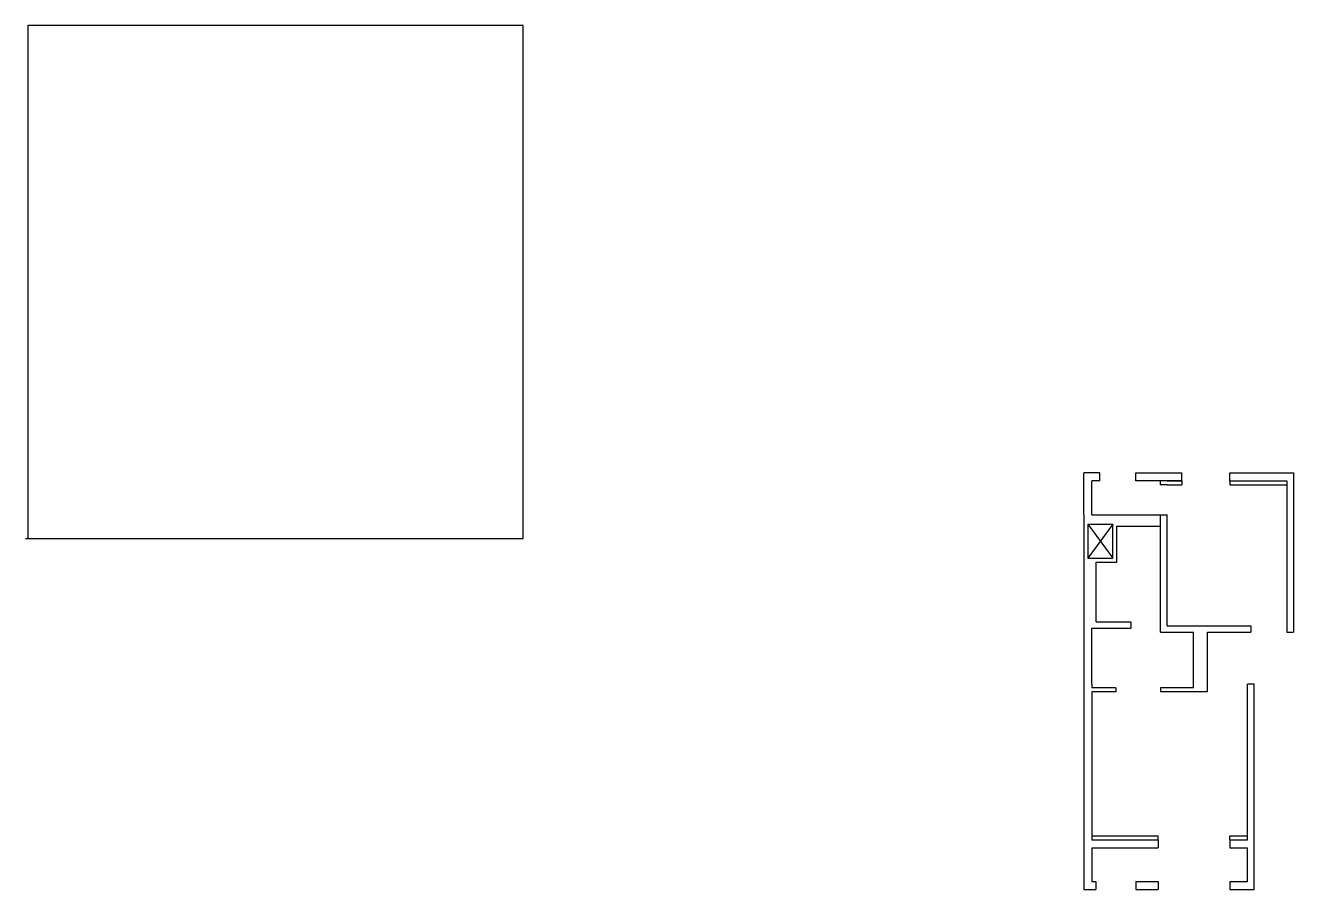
# Model space of a CAD drawing. Header units: millimetres. Extents: x 346859 to 753976, y -86090 to 5333.
# Drawn here: x 459605 to 491360, y -32663 to -11018 of the extents above; entities that cross this region are included whole.
import ezdxf

# ---------------------------------------------------------------- set-up
doc = ezdxf.new("R2010")
doc.units = ezdxf.units.MM
doc.header["$LTSCALE"] = 60
doc.layers.add('2CONTINUOUS', color=2, linetype='Continuous')
doc.layers.add('ac-wall-fin', color=3, linetype='Continuous')

msp = doc.modelspace()

# ---------------------------------------------------------------- linework, layer by layer
at = {"layer": '2CONTINUOUS'}
for p, q in [((472064.8, -11018.2), (459664.8, -11018.2)), ((459664.8, -11018.2), (459664.8, -12228.2)), ((472064.8, -13008.2), (472064.8, -11018.2)), ((459664.8, -12228.2), (459664.8, -13428.2)), ((472064.8, -20668.2), (472064.8, -13008.2)), ((459664.8, -13428.2), (459664.8, -21368.2)), ((472064.8, -23868.2), (472064.8, -20668.2)), ((459664.8, -21368.2), (459664.8, -23868.2)), ((486105, -23278.5), (486105, -22228.5)), ((486505, -22228.5), (486105, -22228.5)), ((486505, -22428.5), (486505, -22228.5)), ((487405, -22228.5), (488560, -22228.5)), ((487405, -22428.5), (487405, -22228.5)), ((488560, -22428.5), (488560, -22228.5)), ((489760, -22428.5), (489760, -22228.5)), ((489760, -22228.5), (491360, -22228.5)), ((491360, -22228.5), (491360, -26058.5)), ((486305, -23278.5), (486305, -22428.5)), ((486505, -22428.5), (486305, -22428.5)), ((488560, -22428.5), (487405, -22428.5)), ((488190, -22428.5), (488560, -22428.5)), ((489760, -22428.5), (491190, -22428.5)), ((491190, -22428.5), (491190, -26058.5)), ((486105, -23278.5), (486105, -32663.5)), ((486305, -23278.5), (488030, -23278.5)), ((488030, -23428.5), (488030, -23278.5)), ((488030, -23278.5), (488190, -23278.5)), ((488030, -23578.5), (488030, -23428.5)), ((488190, -23428.5), (488190, -23278.5)), ((488190, -23578.5), (488190, -23428.5)), ((486205, -23508.5), (486830, -23508.5)), ((486205, -23508.5), (486205, -24358.5)), ((486830, -23508.5), (486205, -24358.5)), ((486205, -23508.5), (486830, -24358.5)), ((486830, -24358.5), (486830, -23508.5)), ((486930, -24458.5), (486930, -23558.5)), ((486930, -23558.5), (488030, -23558.5)), ((488030, -26218.5), (488030, -23578.5)), ((488190, -25978.5), (488190, -23578.5)), ((459604.8, -23868.2), (472064.8, -23868.2)), ((486205, -24358.5), (486830, -24358.5)), ((486415, -24458.5), (486930, -24458.5)), ((486415, -25958.5), (486415, -24458.5)), ((486415, -25958.5), (487280, -25958.5)), ((487280, -25958.5), (487280, -26118.5)), ((488190, -26058.5), (488190, -25978.5)), ((486305, -27513.5), (486305, -26118.5)), ((486305, -26118.5), (487280, -26118.5)), ((488030, -26218.5), (488855, -26218.5)), ((488190, -26058.5), (490290, -26058.5)), ((488855, -27513.5), (488855, -26218.5)), ((489205, -27513.5), (489205, -26218.5)), ((489205, -26218.5), (490290, -26218.5)), ((490290, -26058.5), (490290, -26218.5)), ((491190, -26058.5), (491190, -26218.5)), ((491190, -26218.5), (491360, -26218.5)), ((491360, -26058.5), (491360, -26218.5)), ((486305, -27513.5), (486305, -27613.5)), ((486905, -27613.5), (486305, -27613.5)), ((486905, -27613.5), (486905, -27713.5)), ((488855, -27613.5), (488030, -27613.5)), ((488030, -27613.5), (488030, -27713.5)), ((488855, -27613.5), (488855, -27513.5)), ((489205, -27713.5), (489205, -27513.5)), ((490205, -31413.5), (490205, -27513.5)), ((490375, -27513.5), (490205, -27513.5)), ((490375, -31313.5), (490375, -27513.5)), ((486905, -27713.5), (486305, -27713.5)), ((486305, -27713.5), (486305, -31413.5)), ((488855, -27713.5), (488030, -27713.5)), ((489205, -27713.5), (488855, -27713.5)), ((486305, -31413.5), (487965, -31413.5)), ((487965, -31413.5), (487965, -31613.5)), ((489765, -31413.5), (490205, -31413.5)), ((489765, -31413.5), (489765, -31613.5)), ((490375, -31463.5), (490375, -31313.5)), ((486305, -31613.5), (487965, -31613.5)), ((486305, -31613.5), (486305, -32463.5)), ((489765, -31613.5), (490205, -31613.5)), ((490205, -32463.5), (490205, -31613.5)), ((490375, -32663.5), (490375, -31463.5)), ((486105, -32663.5), (486405, -32663.5)), ((486305, -32463.5), (486405, -32463.5)), ((486405, -32463.5), (486405, -32663.5)), ((487405, -32463.5), (487405, -32663.5)), ((487405, -32463.5), (487965, -32463.5)), ((487405, -32663.5), (487965, -32663.5)), ((487965, -32463.5), (487965, -32663.5)), ((489765, -32463.5), (489765, -32663.5)), ((489765, -32463.5), (490205, -32463.5)), ((489765, -32663.5), (490375, -32663.5))]:
    msp.add_line(p, q, dxfattribs=at)
at = {"layer": 'ac-wall-fin'}
for p, q in [((488030, -22528.5), (488030, -22428.5)), ((488190, -22528.5), (488030, -22528.5)), ((488190, -22528.5), (488560, -22528.5)), ((488560, -22428.5), (488560, -22528.5)), ((489760, -22428.5), (489760, -22528.5)), ((489760, -22528.5), (491190, -22528.5)), ((486305, -31313.5), (487965, -31313.5)), ((487965, -31413.5), (487965, -31313.5)), ((489765, -31413.5), (489765, -31313.5)), ((489765, -31313.5), (490205, -31313.5))]:
    msp.add_line(p, q, dxfattribs=at)

doc.saveas('drawing.dxf')
